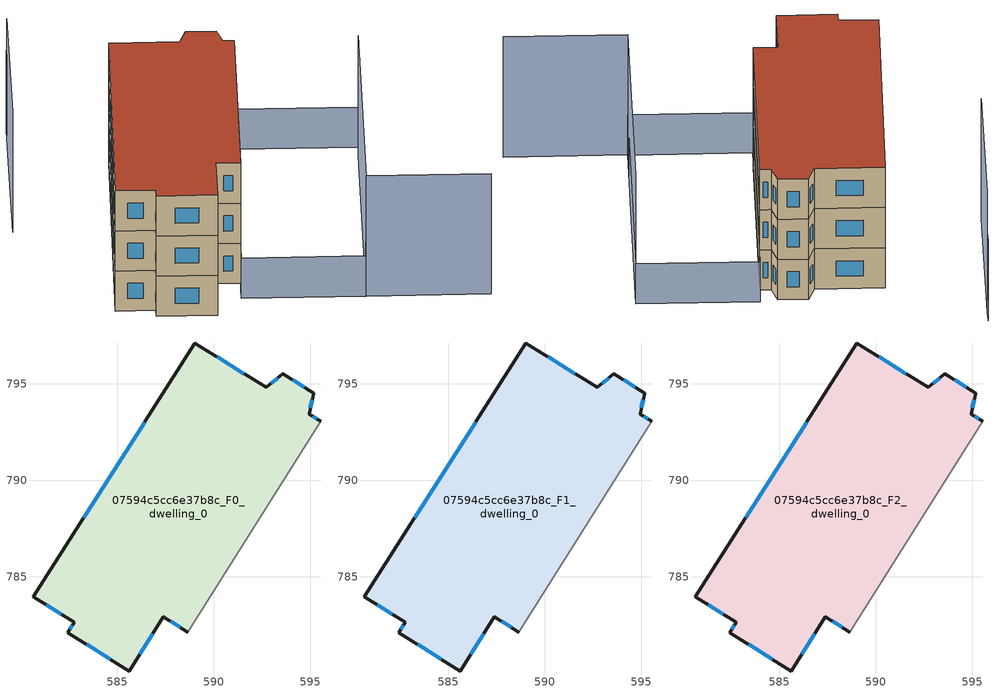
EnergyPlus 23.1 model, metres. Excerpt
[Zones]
07594c5cc6e37b8c_F0_dwelling_0
 floor ground (EU_floor_Construction): 593.57,795.51 595.17,794.51 594.92,793.44 595.52,793.07 588.65,782.14 587.38,782.94 585.62,780.13 582.42,782.12 582.76,782.65 580.65,783.96 589.02,797.12 592.7,794.82 z0
 wall outside (EU_wall_Construction): 595.52,793.07 594.92,793.44 595.17,794.51 593.57,795.51 592.7,794.82 589.02,797.12 580.65,783.96 582.76,782.65 582.42,782.12 585.62,780.13 587.38,782.94 588.65,782.14 z0:3
 wall adiabatic (EU_wall_Construction): 588.65,782.14 595.52,793.07 z0:3
 window (EU_Window_Construction): 595,793.77 595.09,794.18 / 595.33,793.18 595.11,793.32 / 587.77,782.69 588.25,782.39 / 586.17,781 586.83,782.06 / 583.42,781.5 584.62,780.75 / 582.65,782.49 582.53,782.29 / 581.31,783.56 582.1,783.06 / 586.41,793.02 583.26,788.06 / 591.55,795.53 590.16,796.4 / 593.3,795.3 592.97,795.03 / 594.67,794.83 594.07,795.2 z0.93:2.07
07594c5cc6e37b8c_F1_dwelling_0
 floor to 07594c5cc6e37b8c_F0_dwelling_0 (EU_floor_Construction): 593.57,795.51 595.17,794.51 594.92,793.44 595.52,793.07 588.65,782.14 587.38,782.94 585.62,780.13 582.42,782.12 582.75,782.65 580.65,783.96 589.02,797.12 592.7,794.82 z3
 wall outside (EU_wall_Construction): 595.52,793.07 594.92,793.44 595.17,794.51 593.57,795.51 592.7,794.82 589.02,797.12 580.65,783.96 582.76,782.65 582.42,782.12 585.62,780.13 587.38,782.94 588.65,782.14 z3:6
 wall adiabatic (EU_wall_Construction): 588.65,782.14 595.52,793.07 z3:6
 window (EU_Window_Construction): 595,793.77 595.09,794.18 / 595.33,793.18 595.11,793.32 / 587.77,782.69 588.25,782.39 / 586.17,781 586.83,782.06 / 583.42,781.5 584.62,780.75 / 582.65,782.49 582.53,782.29 / 581.31,783.56 582.1,783.06 / 586.41,793.02 583.26,788.06 / 591.55,795.53 590.16,796.4 / 593.3,795.3 592.97,795.03 / 594.67,794.83 594.07,795.2 z3.93:5.07
07594c5cc6e37b8c_F2_dwelling_0
 floor to 07594c5cc6e37b8c_F1_dwelling_0 (EU_floor_Construction): 593.57,795.51 595.17,794.51 594.92,793.44 595.52,793.07 588.65,782.14 587.38,782.94 585.62,780.13 582.42,782.12 582.75,782.65 580.65,783.96 589.02,797.12 592.7,794.82 z6
 wall outside (EU_wall_Construction): 595.52,793.07 594.92,793.44 595.17,794.51 593.57,795.51 592.7,794.82 589.02,797.12 580.65,783.96 582.76,782.65 582.42,782.12 585.62,780.13 587.38,782.94 588.65,782.14 z6:9
 wall adiabatic (EU_wall_Construction): 588.65,782.14 595.52,793.07 z6:9
 window (EU_Window_Construction): 595,793.77 595.09,794.18 / 595.33,793.18 595.11,793.32 / 587.77,782.69 588.25,782.39 / 586.17,781 586.83,782.06 / 583.42,781.5 584.62,780.75 / 582.65,782.49 582.53,782.29 / 581.31,783.56 582.1,783.06 / 586.41,793.02 583.26,788.06 / 591.55,795.53 590.16,796.4 / 593.3,795.3 592.97,795.03 / 594.67,794.83 594.07,795.2 z6.93:8.07
 roof outside (EU_roof_Construction): 588.65,782.14 595.52,793.07 594.92,793.44 595.17,794.51 593.57,795.51 592.7,794.82 589.02,797.12 580.65,783.96 582.76,782.65 582.42,782.12 585.62,780.13 587.38,782.94 z9
shading: 600.71,772.69 594.25,776.73 / 594.25,776.73 602.08,789.26 / 585.3,802.74 580.13,794.36 z0:9; 602.62,790.05 594.26,776.75 / 594.26,776.75 587.81,780.81 / 587.81,780.81 596.17,794.1 / 596.17,794.1 602.62,790.05 z0:3; 585.75,803.49 585.29,802.74 z0:6
[Building]
EU S2 Campaign: North Axis=0; Terrain=City; Solar Distribution=FullExterior
[Site:Location]
Montreal-Trudeau.Intl.AP: Latitude=45.4667; Longitude=-73.75; Time Zone=-5; Elevation=36
[SizingPeriod:WeatherFileDays]
AnnualSizingPeriod: Begin Month=1; Begin Day of Month=1; End Month=12; End Day of Month=31; Day of Week for Start Day=Monday; Use Weather File Daylight Saving Period=No; Use Weather File Rain and Snow Indicators=No
[MATERIAL]
EU_InternalMass_Material: Roughness=MediumRough; Thickness=0.1; Conductivity=1; Density=1800; Specific Heat=900; Thermal Absorptance=0.9; Solar Absorptance=0.7; Visible Absorptance=0.7
[MATERIAL:NOMASS] Roughness=MediumRough; Thermal Absorptance=0.9; Solar Absorptance=0.7; Visible Absorptance=0.7
Name | Thermal Resistance
EU_wall_NoMass; EU_floor_NoMass | 1.36485
EU_roof_NoMass | 2.55992
[WINDOWMATERIAL:SIMPLEGLAZINGSYSTEM]
EU_Window_SimpleGlazing: UFactor=3.92339; Solar Heat Gain Coefficient=0.8; Visible Transmittance=0.8
[CONSTRUCTION]
EU_wall_Construction: EU_wall_NoMass
EU_roof_Construction: EU_roof_NoMass
EU_floor_Construction: EU_floor_NoMass
EU_Window_Construction: EU_Window_SimpleGlazing
EU_InternalMass_Construction: EU_InternalMass_Material
[ZONE] Type=1; Multiplier=1; Ceiling Height=autocalculate; Volume=362.284; Floor Area=autocalculate; Part of Total Floor Area=Yes
07594c5cc6e37b8c_F0_dwelling_0; 07594c5cc6e37b8c_F1_dwelling_0; 07594c5cc6e37b8c_F2_dwelling_0
[INTERNALMASS] Construction=EU_InternalMass_Construction; Surface Area=120.761
Name | Zone or ZoneList
07594c5cc6e37b8c_F0_dwelling_0_EU_InternalMass | 07594c5cc6e37b8c_F0_dwelling_0
07594c5cc6e37b8c_F1_dwelling_0_EU_InternalMass | 07594c5cc6e37b8c_F1_dwelling_0
07594c5cc6e37b8c_F2_dwelling_0_EU_InternalMass | 07594c5cc6e37b8c_F2_dwelling_0
[OTHEREQUIPMENT] Fuel Type=Electricity; Design Level Calculation Method=Watts/Area; Power per Zone Floor Area=1; Fraction Latent=0; Fraction Radiant=0; Fraction Lost=0; Carbon Dioxide Generation Rate=0; EndUse Subcategory=EU_Step8_InternalGains
Name | Zone or ZoneList or Space or SpaceList | Schedule
EU_Step8_InternalGain_07594c5cc6e37b8c_F0_dwelling_0_f000 | 07594c5cc6e37b8c_F0_dwelling_0 | EU_Step8_GainSchedule_07594c5cc6e37b8c_F0_dwelling_0_f000
EU_Step8_InternalGain_07594c5cc6e37b8c_F1_dwelling_0_f000 | 07594c5cc6e37b8c_F1_dwelling_0 | EU_Step8_GainSchedule_07594c5cc6e37b8c_F1_dwelling_0_f000
EU_Step8_InternalGain_07594c5cc6e37b8c_F2_dwelling_0_f000 | 07594c5cc6e37b8c_F2_dwelling_0 | EU_Step8_GainSchedule_07594c5cc6e37b8c_F2_dwelling_0_f000
[ZONEVENTILATION:DESIGNFLOWRATE] Schedule=EU_AlwaysOn; Design Flow Rate Calculation Method=AirChanges/Hour; Air Changes per Hour=0.860309; Ventilation Type=Natural; Fan Pressure Rise=0; Fan Total Efficiency=1; Constant Term Coefficient=1; Temperature Term Coefficient=0; Velocity Term Coefficient=0; Velocity Squared Term Coefficient=0; Minimum Indoor Temperature=-100; Maximum Indoor Temperature=100; Delta Temperature=-100; Minimum Outdoor Temperature=-100; Maximum Outdoor Temperature=100; Maximum Wind Speed=40
Name | Zone or ZoneList or Space or SpaceList
EU_ConstantAir_07594c5cc6e37b8c_F0_dwelling_0 | 07594c5cc6e37b8c_F0_dwelling_0
EU_ConstantAir_07594c5cc6e37b8c_F1_dwelling_0 | 07594c5cc6e37b8c_F1_dwelling_0
EU_ConstantAir_07594c5cc6e37b8c_F2_dwelling_0 | 07594c5cc6e37b8c_F2_dwelling_0
[HVACTEMPLATE:THERMOSTAT] Constant Heating Setpoint=20; Constant Cooling Setpoint=50
EU_HeatOnly_07594c5cc6e37b8c_F0_dwelling_0; EU_HeatOnly_07594c5cc6e37b8c_F1_dwelling_0; EU_HeatOnly_07594c5cc6e37b8c_F2_dwelling_0
[HVACTEMPLATE:ZONE:IDEALLOADSAIRSYSTEM] System Availability Schedule=EU_AlwaysOn; Maximum Heating Supply Air Temperature=50; Minimum Cooling Supply Air Temperature=13; Maximum Heating Supply Air Humidity Ratio=0.0156; Minimum Cooling Supply Air Humidity Ratio=0.0077; Heating Limit=NoLimit; Cooling Limit=NoLimit; Heating Availability Schedule=EU_AlwaysOn; Cooling Availability Schedule=EU_CoolingOff; Dehumidification Control Type=ConstantSensibleHeatRatio; Cooling Sensible Heat Ratio=0.7; Dehumidification Setpoint=60; Humidification Control Type=None; Humidification Setpoint=30; Outdoor Air Method=None; Outdoor Air Flow Rate per Person=0.00944; Outdoor Air Flow Rate per Zone Floor Area=0; Outdoor Air Flow Rate per Zone=0; Demand Controlled Ventilation Type=None; Outdoor Air Economizer Type=NoEconomizer; Heat Recovery Type=None; Sensible Heat Recovery Effectiveness=0.7; Latent Heat Recovery Effectiveness=0.65
Name | Template Thermostat
07594c5cc6e37b8c_F0_dwelling_0 | EU_HeatOnly_07594c5cc6e37b8c_F0_dwelling_0
07594c5cc6e37b8c_F1_dwelling_0 | EU_HeatOnly_07594c5cc6e37b8c_F1_dwelling_0
07594c5cc6e37b8c_F2_dwelling_0 | EU_HeatOnly_07594c5cc6e37b8c_F2_dwelling_0
[SIZING:ZONE] Zone Cooling Design Supply Air Temperature Input Method=SupplyAirTemperature; Zone Cooling Design Supply Air Temperature=13; Zone Heating Design Supply Air Temperature Input Method=SupplyAirTemperature; Zone Heating Design Supply Air Temperature=50; Zone Cooling Design Supply Air Humidity Ratio=0.008; Zone Heating Design Supply Air Humidity Ratio=0.008; Cooling Design Air Flow Method=DesignDay; Cooling Design Air Flow Rate=0; Cooling Minimum Air Flow per Zone Floor Area=0.000762; Cooling Minimum Air Flow=0; Cooling Minimum Air Flow Fraction=0.2; Heating Design Air Flow Method=DesignDay; Heating Design Air Flow Rate=0; Heating Maximum Air Flow per Zone Floor Area=0.002032; Heating Maximum Air Flow=0.141576; Heating Maximum Air Flow Fraction=0.3; Account for Dedicated Outdoor Air System=No; Dedicated Outdoor Air System Control Strategy=NeutralSupplyAir; Dedicated Outdoor Air Low Setpoint Temperature for Design=autosize; Dedicated Outdoor Air High Setpoint Temperature for Design=autosize; Zone Load Sizing Method=Sensible Load Only No Latent Load; Zone Latent Cooling Design Supply Air Humidity Ratio Input Method=HumidityRatioDifference; Zone Cooling Design Supply Air Humidity Ratio Difference=0.005; Zone Latent Heating Design Supply Air Humidity Ratio Input Method=HumidityRatioDifference; Zone Humidification Design Supply Air Humidity Ratio Difference=0.005
07594c5cc6e37b8c_F0_dwelling_0; 07594c5cc6e37b8c_F1_dwelling_0; 07594c5cc6e37b8c_F2_dwelling_0
[SCHEDULE:CONSTANT]
Name | Hourly Value
EU_AlwaysOn | 1
EU_CoolingOff | 0
[SCHEDULE:FILE] Column Number=1; Rows to Skip at Top=0; Number of Hours of Data=8760; Column Separator=Comma; Interpolate to Timestep=No; Minutes per Item=60; Adjust Schedule for Daylight Savings=Yes
Name | File
EU_Step8_GainSchedule_07594c5cc6e37b8c_F0_dwelling_0_f000 | ../../schedules/07594c5cc6e37b8c/07594c5cc6e37b8c_F0_dwelling_0_f000_gain.csv
EU_Step8_GainSchedule_07594c5cc6e37b8c_F1_dwelling_0_f000 | ../../schedules/07594c5cc6e37b8c/07594c5cc6e37b8c_F1_dwelling_0_f000_gain.csv
EU_Step8_GainSchedule_07594c5cc6e37b8c_F2_dwelling_0_f000 | ../../schedules/07594c5cc6e37b8c/07594c5cc6e37b8c_F2_dwelling_0_f000_gain.csv
